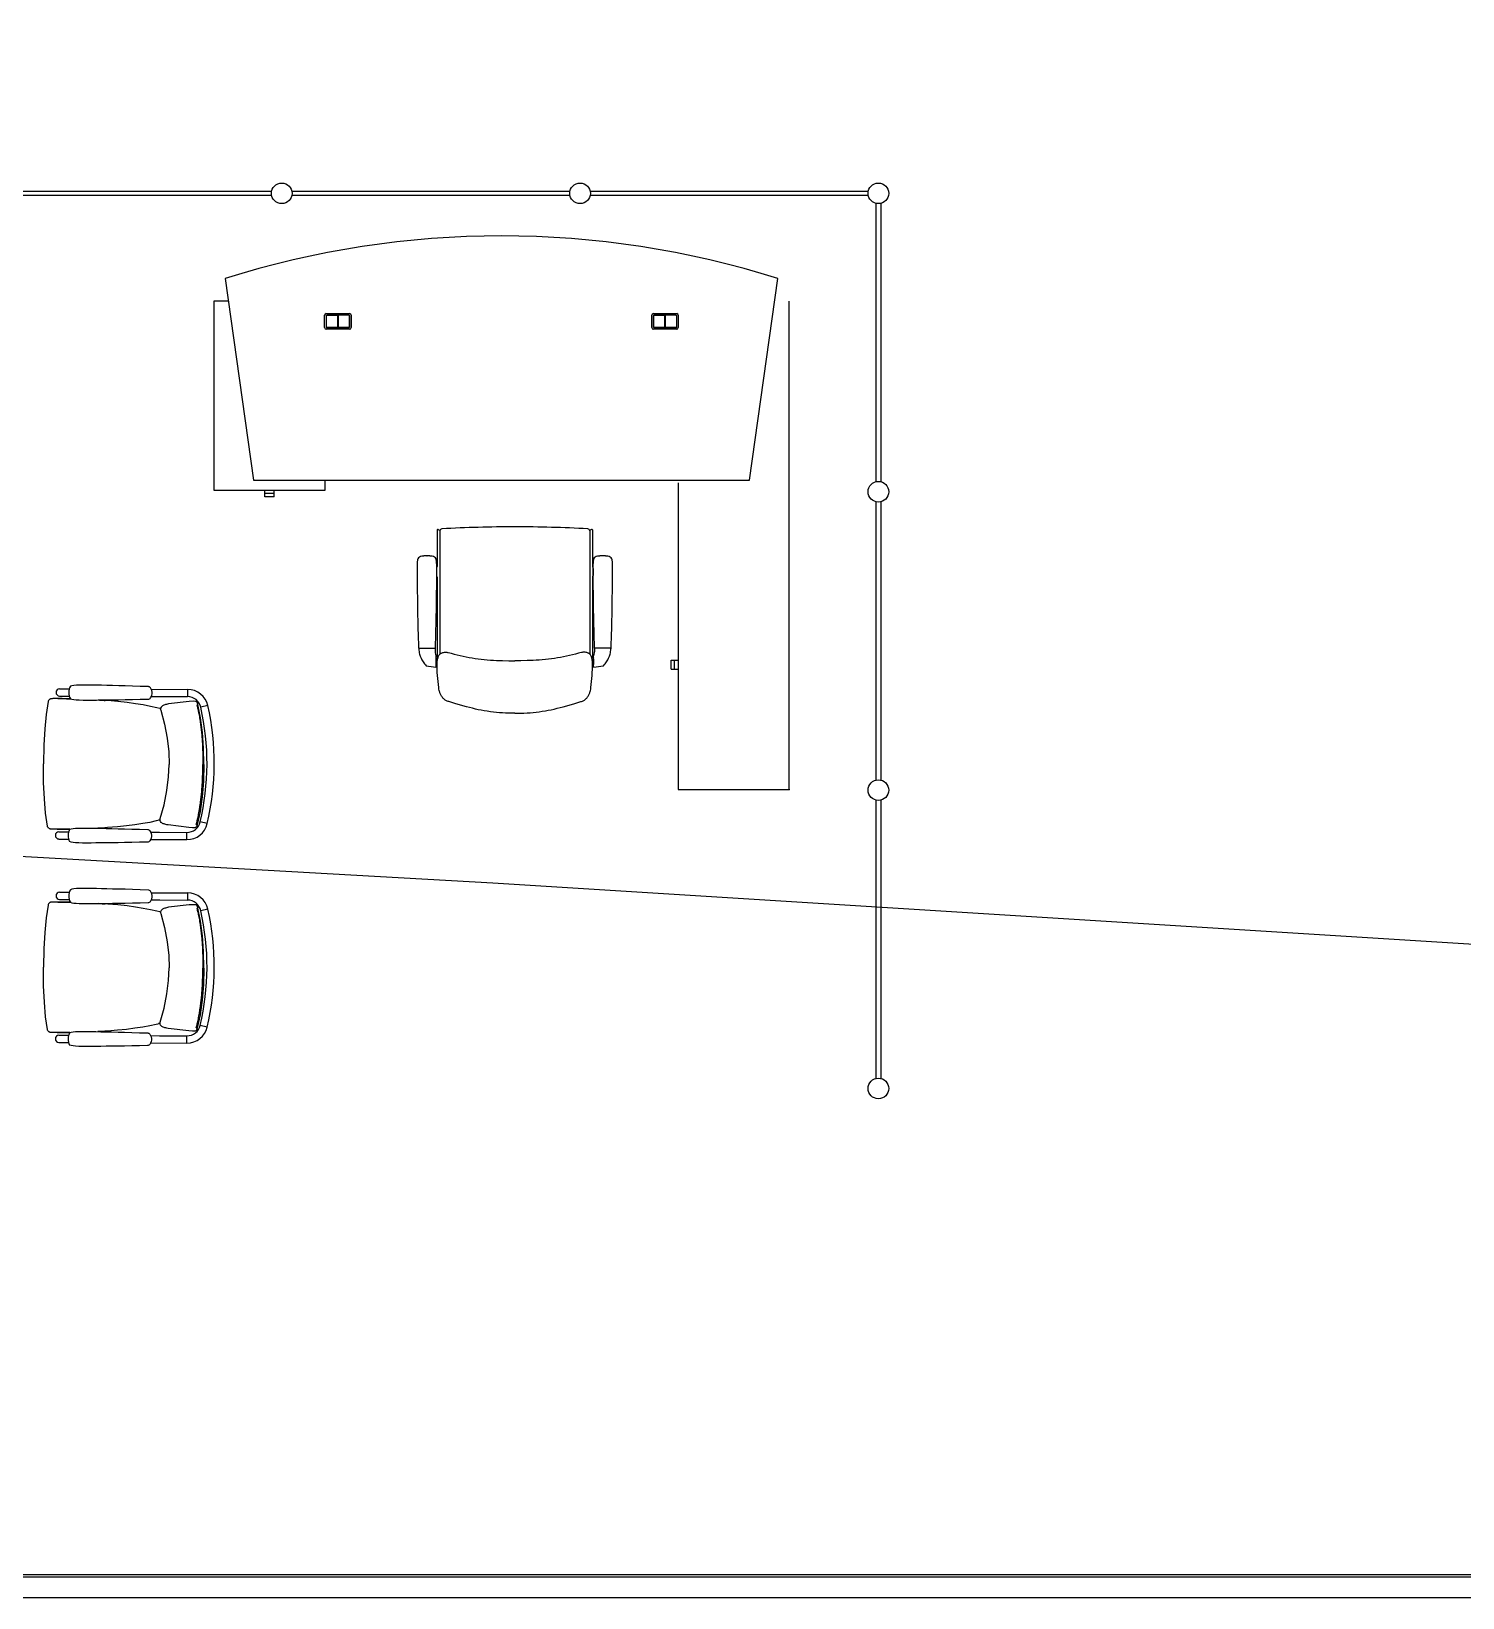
# Model space of a CAD drawing. Header units: millimetres. Extents: x 391350 to 515311, y -283575 to -199845.
# Drawn here: x 484789 to 490067, y -233395 to -227621 of the extents above; entities that cross this region are included whole.
import ezdxf

# ---------------------------------------------------------------- set-up
doc = ezdxf.new("R2010")
doc.units = ezdxf.units.MM
doc.layers.add('Evac_Occupant', color=183, linetype='Continuous')

msp = doc.modelspace()

# ---------------------------------------------------------------- linework, layer by layer
at = {"color": 0}
for p, q in [((484650, -228209.7), (485675, -228209.7)), ((485675, -228226.7), (484650, -228226.7)), ((485750, -228209.7), (486775, -228209.7)), ((486775, -228226.7), (485750, -228226.7)), ((486850, -228209.7), (487875, -228209.7)), ((487875, -228226.7), (486850, -228226.7)), ((487904, -229280.7), (487904, -228255.7)), ((487921, -228255.7), (487921, -229280.7)), ((485503.3, -228532.3), (485607.7, -229275.4)), ((487437.7, -229275.4), (487542.1, -228532.3)), ((485461.7, -228615.4), (485461.7, -229312.4)), ((485514.9, -228615.4), (485461.7, -228615.4)), ((485876.7, -228661.4), (485962.7, -228661.4)), ((487082.7, -228661.4), (487168.7, -228661.4)), ((487583.7, -230415.4), (487583.7, -228615.4)), ((485870.7, -228713.4), (485870.7, -228667.4)), ((485876.7, -228669.4), (485876.7, -228711.4)), ((485962.7, -228719.4), (485876.7, -228719.4)), ((485877.2, -228711.4), (485877.2, -228669.4)), ((485960.7, -228667.4), (485878.7, -228667.4)), ((485878.7, -228667.9), (485919.5, -228667.9)), ((485919.5, -228712.9), (485878.7, -228712.9)), ((485878.7, -228713.4), (485960.7, -228713.4)), ((485917.5, -228667.9), (485917.5, -228712.9)), ((485919.5, -228667.9), (485919.5, -228712.9)), ((485920, -228712.9), (485920, -228667.9)), ((485960.7, -228667.9), (485920, -228667.9)), ((485960.7, -228712.9), (485920, -228712.9)), ((485922, -228712.9), (485922, -228667.9)), ((485962.2, -228669.4), (485962.2, -228711.4)), ((485962.7, -228711.4), (485962.7, -228669.4)), ((485968.7, -228667.4), (485968.7, -228713.4)), ((487076.7, -228713.4), (487076.7, -228667.4)), ((487082.7, -228669.4), (487082.7, -228711.4)), ((487168.7, -228719.4), (487082.7, -228719.4)), ((487083.2, -228711.4), (487083.2, -228669.4)), ((487166.7, -228667.4), (487084.7, -228667.4)), ((487084.7, -228667.9), (487125.5, -228667.9)), ((487125.5, -228712.9), (487084.7, -228712.9)), ((487084.7, -228713.4), (487166.7, -228713.4)), ((487123.5, -228667.9), (487123.5, -228712.9)), ((487125.5, -228667.9), (487125.5, -228712.9)), ((487126, -228712.9), (487126, -228667.9)), ((487166.7, -228667.9), (487126, -228667.9)), ((487166.7, -228712.9), (487126, -228712.9)), ((487128, -228712.9), (487128, -228667.9)), ((487168.2, -228669.4), (487168.2, -228711.4)), ((487168.7, -228711.4), (487168.7, -228669.4)), ((487174.7, -228667.4), (487174.7, -228713.4)), ((485607.7, -229275.4), (487437.7, -229275.4)), ((485872.7, -229312.4), (485872.7, -229275.4)), ((487173.7, -229285.7), (487173.7, -230415.4)), ((485461.7, -229312.4), (485872.7, -229312.4)), ((485650.2, -229324.9), (485650.2, -229312.4)), ((485684.2, -229324.9), (485650.2, -229324.9)), ((485650.3, -229336.9), (485650.3, -229324.9)), ((485684.1, -229336.9), (485650.3, -229336.9)), ((485684.1, -229336.9), (485684.1, -229324.9)), ((485684.2, -229324.9), (485684.2, -229312.4)), ((487904, -230380.7), (487904, -229355.7)), ((487921, -229355.7), (487921, -230380.7)), ((486285.9, -229459), (486285.9, -229593.6)), ((486288.8, -229457.2), (486296, -229460.7)), ((486295.9, -229461.9), (486295.9, -229916.5)), ((486855, -229457.2), (486847.8, -229460.7)), ((486847.9, -229461.9), (486847.9, -229916.5)), ((486857.9, -229459), (486857.9, -229593.6)), ((486247.9, -229554.8, -0.1), (486246.9, -229554.8, -0.1)), ((486247.9, -229554.8, -0.1), (486248.9, -229554.8, -0.1)), ((486895.9, -229554.8, -0.1), (486894.9, -229554.8, -0.1)), ((486895.9, -229554.8, -0.1), (486896.9, -229554.8, -0.1)), ((486282.9, -229600.7), (486282.9, -229626.6)), ((486284.4, -229597.1), (486284.4, -229597.2)), ((486284.4, -229630.2), (486284.4, -229630.1)), ((486285.9, -229633.7), (486285.9, -229924)), ((486857.9, -229633.7), (486857.9, -229924)), ((486859.4, -229597.1), (486859.4, -229597.2)), ((486859.4, -229630.2), (486859.4, -229630.1)), ((486860.9, -229600.7), (486860.9, -229626.6)), ((486217.7, -229894.6, -0.1), (486278.1, -229894.6, -0.1)), ((486217.9, -229894.6, -0.1), (486217.9, -229897.5, -0.1)), ((486277.9, -229894.6, -0.1), (486277.9, -229908.4, -0.1)), ((486281.9, -229963, -0.1), (486281.9, -229924.6, -0.1)), ((486281.9, -229929.6, -0.1), (486284.9, -229934.6, -0.1)), ((486281.9, -229934.6, -0.1), (486281.9, -229954.6, -0.1)), ((486284.9, -229934.6, -0.1), (486284.9, -229937.6, -0.1)), ((486861.9, -229929.6, -0.1), (486858.9, -229934.6, -0.1)), ((486858.9, -229934.6, -0.1), (486858.9, -229937.6, -0.1)), ((486861.9, -229963, -0.1), (486861.9, -229924.6, -0.1)), ((486861.9, -229934.6, -0.1), (486861.9, -229954.6, -0.1)), ((486926.1, -229894.6, -0.1), (486865.7, -229894.6, -0.1)), ((486865.9, -229894.6, -0.1), (486865.9, -229908.4, -0.1)), ((486925.9, -229894.6, -0.1), (486925.9, -229897.5, -0.1)), ((486281.9, -229938.6, -0.1), (486281.9, -229936.9, -0.1)), ((486281.9, -229950.8, -0.1), (486281.9, -229938.6, -0.1)), ((486281.9, -229950.6, -0.1), (486281.9, -229952.4, -0.1)), ((486281.9, -229959.6, -0.1), (486284.9, -229954.6, -0.1)), ((486284.9, -229937.6, -0.1), (486284.9, -229951.6, -0.1)), ((486284.9, -229951.6, -0.1), (486284.9, -229954.6, -0.1)), ((486858.9, -229937.6, -0.1), (486858.9, -229951.6, -0.1)), ((486858.9, -229951.6, -0.1), (486858.9, -229954.6, -0.1)), ((486861.9, -229959.6, -0.1), (486858.9, -229954.6, -0.1)), ((486861.9, -229938.6, -0.1), (486861.9, -229936.9, -0.1)), ((486861.9, -229950.8, -0.1), (486861.9, -229938.6, -0.1)), ((486861.9, -229950.6, -0.1), (486861.9, -229952.4, -0.1)), ((487148.7, -229972.8), (487148.7, -229939)), ((487148.7, -229939), (487160.7, -229939)), ((487148.7, -229972.8), (487160.7, -229972.8)), ((487160.7, -229972.9), (487160.7, -229938.9)), ((487160.7, -229938.9), (487173.7, -229938.9)), ((487160.7, -229972.9), (487173.7, -229972.9)), ((484893.5, -230044.8, 0.3), (484928.9, -230045, 0.3)), ((485228.8, -230041, 0.3), (485228.8, -230041, 0.3)), ((485231.8, -230046.4, 0.3), (485365.4, -230047, 0.3)), ((485365.4, -230047, 0.3), (485365.3, -230073.7, 0.3)), ((484850.6, -230092.1, 0.3), (484850.6, -230092.1, 0.3)), ((484878.8, -230081, 0.3), (484874.4, -230081, 0.3)), ((484885.1, -230081, 0.3), (484878.8, -230081, 0.3)), ((484886.6, -230081, 0.3), (484879.3, -230081, 0.3)), ((484886.5, -230081, 0.3), (484885.1, -230081, 0.3)), ((484902.5, -230081, 0.3), (484886.5, -230081, 0.3)), ((484893.4, -230071.5, 0.3), (484928.8, -230071.7, 0.3)), ((485061.9, -230087.7, 0.3), (485037, -230086, 0.3)), ((485228.6, -230078.5, 0.3), (485228.6, -230078.5, 0.3)), ((485231.6, -230073.1, 0.3), (485263.5, -230073.3, 0.3)), ((485263.5, -230073.3, 0.3), (485365.3, -230073.7, 0.3)), ((485394.8, -230091.1, 0.3), (485385.8, -230090.7, 0.3)), ((485395.2, -230091.1, 0.3), (485394.8, -230091.1, 0.3)), ((485397, -230091.7, 0.3), (485395.2, -230091.1, 0.3)), ((485398.5, -230092.7, 0.3), (485397, -230091.7, 0.3)), ((485399.7, -230094.1, 0.3), (485398.5, -230092.7, 0.3)), ((485403.3, -230103.1, 0.3), (485403.3, -230103.1, 0.3)), ((485439.8, -230106.8, 0.3), (485413.8, -230112.7, 0.3)), ((485263, -230117.4, 0.3), (485263.7, -230117.5, 0.3)), ((485265.8, -230118.1, 0.3), (485263.7, -230117.5, 0.3)), ((485266.1, -230123.7, 0.3), (485266.1, -230123.7, 0.3)), ((486572, -230134.8), (486571.8, -230134.8)), ((486571.8, -230134.8), (486572, -230134.8)), ((487173.7, -230415.4), (487583.7, -230415.4)), ((487904, -231480.7), (487904, -230455.7)), ((487921, -230455.7), (487921, -231480.7)), ((484848.4, -230550.8, 0.3), (484848.4, -230550.8, 0.3)), ((484876.5, -230562.1, 0.3), (484872.1, -230562.1, 0.3)), ((484882.8, -230562.2, 0.3), (484876.5, -230562.1, 0.3)), ((484884.3, -230562.2, 0.3), (484877, -230562.1, 0.3)), ((484884.2, -230562.2, 0.3), (484882.8, -230562.2, 0.3)), ((484900.2, -230562.3, 0.3), (484884.2, -230562.2, 0.3)), ((485059.7, -230557.2, 0.3), (485034.7, -230558.6, 0.3)), ((485226.3, -230568, 0.3), (485226.3, -230568, 0.3)), ((485261.1, -230529.4, 0.3), (485261.8, -230529.3, 0.3)), ((485263.9, -230528.8, 0.3), (485261.8, -230529.3, 0.3)), ((485264.2, -230523.1, 0.3), (485264.2, -230523.1, 0.3)), ((485392.6, -230557, 0.3), (485383.6, -230557.2, 0.3)), ((485393, -230556.9, 0.3), (485392.6, -230557, 0.3)), ((485394.8, -230556.4, 0.3), (485393, -230556.9, 0.3)), ((485396.3, -230555.4, 0.3), (485394.8, -230556.4, 0.3)), ((485397.5, -230554, 0.3), (485396.3, -230555.4, 0.3)), ((485401.2, -230545.1, 0.3), (485401.2, -230545.1, 0.3)), ((485437.8, -230541.6, 0.3), (485411.8, -230535.5, 0.3)), ((484890.9, -230598.5, 0.3), (484926.3, -230598.7, 0.3)), ((484891, -230571.8, 0.3), (484926.4, -230572, 0.3)), ((485226.1, -230605.5, 0.3), (485226.1, -230605.5, 0.3)), ((485229.1, -230600.1, 0.3), (485362.8, -230600.7, 0.3)), ((485229.3, -230573.4, 0.3), (485261.1, -230573.6, 0.3)), ((485261.1, -230573.6, 0.3), (485362.9, -230574, 0.3)), ((485362.8, -230600.7, 0.3), (485362.9, -230574, 0.3)), ((484893.5, -230794.8, 0.3), (484928.9, -230795, 0.3)), ((485228.8, -230791, 0.3), (485228.8, -230791, 0.3)), ((485231.8, -230796.4, 0.3), (485365.4, -230797, 0.3)), ((485365.4, -230797, 0.3), (485365.3, -230823.7, 0.3)), ((484850.6, -230842.1, 0.3), (484850.6, -230842.1, 0.3)), ((484878.8, -230831, 0.3), (484874.4, -230831, 0.3)), ((484885.1, -230831, 0.3), (484878.8, -230831, 0.3)), ((484886.6, -230831, 0.3), (484879.3, -230831, 0.3)), ((484886.5, -230831, 0.3), (484885.1, -230831, 0.3)), ((484902.5, -230831, 0.3), (484886.5, -230831, 0.3)), ((484893.4, -230821.5, 0.3), (484928.8, -230821.7, 0.3)), ((485061.9, -230837.7, 0.3), (485037, -230836, 0.3)), ((485228.6, -230828.5, 0.3), (485228.6, -230828.5, 0.3)), ((485231.6, -230823.1, 0.3), (485263.5, -230823.3, 0.3)), ((485263.5, -230823.3, 0.3), (485365.3, -230823.7, 0.3)), ((485394.8, -230841.1, 0.3), (485385.8, -230840.7, 0.3)), ((485395.2, -230841.1, 0.3), (485394.8, -230841.1, 0.3)), ((485397, -230841.7, 0.3), (485395.2, -230841.1, 0.3)), ((485398.5, -230842.7, 0.3), (485397, -230841.7, 0.3)), ((485399.7, -230844.1, 0.3), (485398.5, -230842.7, 0.3)), ((485403.3, -230853.1, 0.3), (485403.3, -230853.1, 0.3)), ((485439.8, -230856.8, 0.3), (485413.8, -230862.7, 0.3)), ((485263, -230867.4, 0.3), (485263.7, -230867.5, 0.3)), ((485265.8, -230868.1, 0.3), (485263.7, -230867.5, 0.3)), ((485266.1, -230873.7, 0.3), (485266.1, -230873.7, 0.3)), ((484848.4, -231300.8, 0.3), (484848.4, -231300.8, 0.3)), ((484876.5, -231312.1, 0.3), (484872.1, -231312.1, 0.3)), ((484882.8, -231312.2, 0.3), (484876.5, -231312.1, 0.3)), ((484884.3, -231312.2, 0.3), (484877, -231312.1, 0.3)), ((484884.2, -231312.2, 0.3), (484882.8, -231312.2, 0.3)), ((484900.2, -231312.3, 0.3), (484884.2, -231312.2, 0.3)), ((485059.7, -231307.2, 0.3), (485034.7, -231308.6, 0.3)), ((485226.3, -231318, 0.3), (485226.3, -231318, 0.3)), ((485261.1, -231279.4, 0.3), (485261.8, -231279.3, 0.3)), ((485263.9, -231278.8, 0.3), (485261.8, -231279.3, 0.3)), ((485264.2, -231273.1, 0.3), (485264.2, -231273.1, 0.3)), ((485392.6, -231307, 0.3), (485383.6, -231307.2, 0.3)), ((485393, -231306.9, 0.3), (485392.6, -231307, 0.3)), ((485394.8, -231306.4, 0.3), (485393, -231306.9, 0.3)), ((485396.3, -231305.4, 0.3), (485394.8, -231306.4, 0.3)), ((485397.5, -231304, 0.3), (485396.3, -231305.4, 0.3)), ((485401.2, -231295.1, 0.3), (485401.2, -231295.1, 0.3)), ((485437.8, -231291.6, 0.3), (485411.8, -231285.5, 0.3)), ((484890.9, -231348.5, 0.3), (484926.3, -231348.7, 0.3)), ((484891, -231321.8, 0.3), (484926.4, -231322, 0.3)), ((485226.1, -231355.5, 0.3), (485226.1, -231355.5, 0.3)), ((485229.1, -231350.1, 0.3), (485362.8, -231350.7, 0.3)), ((485229.3, -231323.4, 0.3), (485261.1, -231323.6, 0.3)), ((485261.1, -231323.6, 0.3), (485362.9, -231324, 0.3)), ((485362.8, -231350.7, 0.3), (485362.9, -231324, 0.3)), ((496183.6, -233310.8), (478487.4, -233310.8)), ((496233.6, -233320.3), (478487.9, -233320.3)), ((496233.6, -233395.3), (478480.5, -233395.3))]:
    msp.add_line(p, q, dxfattribs=at)
at = {"color": 0, "flags": 128}
msp.add_lwpolyline([(486571.9, -230134.7), (486560.6, -230134.7), (486549.3, -230134.5), (486538, -230134.2), (486526.8, -230133.6), (486515.5, -230132.9), (486504.2, -230131.9), (486492.9, -230130.8), (486481.7, -230129.4), (486470.5, -230127.8), (486459.4, -230126), (486448.3, -230124), (486437.3, -230121.8), (486426.4, -230119.3), (486415.5, -230116.7), (486404.6, -230113.9), (486393.8, -230110.9), (486372.1, -230104.8), (486350.3, -230098.5), (486328.4, -230092.1), (486325.7, -230091.2), (486323, -230090.2), (486320.5, -230089.1), (486318, -230087.8), (486315.5, -230086.4), (486313.2, -230084.8), (486311, -230083), (486309, -230081.1), (486307, -230079), (486305.2, -230076.9), (486303.4, -230074.6), (486301.8, -230072.3), (486300.4, -230069.8), (486299, -230067.3), (486297.8, -230064.8), (486296.7, -230062.2), (486295.7, -230059.6), (486294.8, -230056.9), (486294, -230054.2), (486293.3, -230051.4), (486292.2, -230045.9), (486291.3, -230040.3), (486289.9, -230029.1), (486288.7, -230017.8), (486287.6, -230006.6), (486286.8, -229995.5), (486286.1, -229984.4), (486285.7, -229973.2), (486285.6, -229961.8), (486285.6, -229956.1), (486285.8, -229950.3), (486286, -229944.5), (486286.5, -229938.6), (486286.9, -229935.8), (486287.4, -229933), (486288.1, -229930.2), (486288.9, -229927.5), (486290, -229925), (486291.3, -229922.5), (486292.8, -229920.1), (486294.5, -229917.9), (486296.5, -229915.9), (486297.6, -229915), (486298.8, -229914.2), (486300, -229913.4), (486301.2, -229912.8), (486303.8, -229911.7), (486306.6, -229910.9), (486309.4, -229910.3), (486312.3, -229910), (486315.2, -229909.8), (486318.1, -229909.9), (486320.9, -229910.1), (486323.7, -229910.4), (486326.5, -229910.8), (486332, -229912), (486337.5, -229913.5), (486348.3, -229916.7), (486359.2, -229919.7), (486370.1, -229922.4), (486381.2, -229924.9), (486392.2, -229927.1), (486403.3, -229929.1), (486414.5, -229930.9), (486425.6, -229932.6), (486436.8, -229934.1), (486448, -229935.5), (486459.2, -229936.7), (486470.5, -229937.8), (486481.7, -229938.7), (486493, -229939.4), (486504.2, -229940.1), (486515.5, -229940.6), (486526.8, -229940.9), (486549.3, -229941.4), (486571.9, -229941.8)], dxfattribs=at)
at = {"color": 0, "extrusion": (0, 0, -1), "flags": 128}
msp.add_lwpolyline([(-486571.9, -230134.7), (-486583.2, -230134.7), (-486594.5, -230134.5), (-486605.7, -230134.2), (-486617, -230133.6), (-486628.3, -230132.9), (-486639.6, -230131.9), (-486650.9, -230130.8), (-486662.1, -230129.4), (-486673.3, -230127.8), (-486684.4, -230126), (-486695.4, -230124), (-486706.4, -230121.8), (-486717.4, -230119.3), (-486728.3, -230116.7), (-486739.2, -230113.9), (-486750, -230110.9), (-486771.7, -230104.8), (-486793.5, -230098.5), (-486815.4, -230092.1), (-486818.1, -230091.2), (-486820.8, -230090.2), (-486823.3, -230089.1), (-486825.8, -230087.8), (-486828.3, -230086.4), (-486830.6, -230084.8), (-486832.7, -230083), (-486834.8, -230081.1), (-486836.8, -230079), (-486838.6, -230076.9), (-486840.4, -230074.6), (-486841.9, -230072.3), (-486843.4, -230069.8), (-486844.8, -230067.3), (-486846, -230064.8), (-486847.1, -230062.2), (-486848.1, -230059.6), (-486849, -230056.9), (-486849.8, -230054.2), (-486850.5, -230051.4), (-486851.6, -230045.9), (-486852.5, -230040.3), (-486853.9, -230029.1), (-486855.1, -230017.8), (-486856.2, -230006.6), (-486857, -229995.5), (-486857.6, -229984.4), (-486858.1, -229973.2), (-486858.2, -229961.8), (-486858.2, -229956.1), (-486858, -229950.3), (-486857.8, -229944.5), (-486857.3, -229938.6), (-486856.9, -229935.8), (-486856.4, -229933), (-486855.7, -229930.2), (-486854.9, -229927.5), (-486853.8, -229925), (-486852.5, -229922.5), (-486851, -229920.1), (-486849.3, -229917.9), (-486847.3, -229915.9), (-486846.2, -229915), (-486845, -229914.2), (-486843.8, -229913.4), (-486842.6, -229912.8), (-486840, -229911.7), (-486837.2, -229910.9), (-486834.4, -229910.3), (-486831.5, -229910), (-486828.6, -229909.8), (-486825.7, -229909.9), (-486822.9, -229910.1), (-486820.1, -229910.4), (-486817.3, -229910.8), (-486811.7, -229912), (-486806.3, -229913.5), (-486795.5, -229916.7), (-486784.6, -229919.7), (-486773.7, -229922.4), (-486762.6, -229924.9), (-486751.6, -229927.1), (-486740.5, -229929.1), (-486729.3, -229930.9), (-486718.2, -229932.6), (-486707, -229934.1), (-486695.8, -229935.5), (-486684.6, -229936.7), (-486673.3, -229937.8), (-486662.1, -229938.7), (-486650.8, -229939.4), (-486639.5, -229940.1), (-486628.3, -229940.6), (-486617, -229940.9), (-486594.5, -229941.4), (-486571.9, -229941.8)], dxfattribs=at)
at = {"color": 0, "elevation": 0.3}
for points in [[(485220.7, -230036.6), (485190.3, -230035.7), (485161.9, -230034.8), (485135.7, -230034), (485111.5, -230033.4), (485089, -230032.8), (485068, -230032.3), (485048.2, -230031.8), (485029.6, -230031.5), (485012.1, -230031.2), (484995.5, -230030.9), (484980.1, -230030.9), (484966.5, -230031), (484955.1, -230031.5), (484946, -230032.3), (484938.8, -230033.5), (484933.2, -230035.4)], [(485228.8, -230041), (485227.6, -230039.5), (485225.3, -230037.9), (485222.7, -230036.9), (485220.7, -230036.6)], [(485228.6, -230078.5), (485231.3, -230074), (485233.4, -230068.5), (485234.5, -230062.7), (485234.5, -230056.9), (485233.5, -230051.1), (485231.4, -230045.5), (485228.8, -230041)], [(484850.6, -230092.1), (484843.6, -230139.3), (484838.6, -230192.9), (484835.1, -230253.1), (484833.6, -230321.4)], [(484874.4, -230081), (484872.6, -230081.1), (484870.9, -230081.1), (484869.3, -230081.1), (484867.8, -230081.1), (484866.4, -230081.2), (484865.1, -230081.2), (484863.8, -230081.3), (484862.7, -230081.4), (484861.4, -230081.6), (484860.1, -230081.9), (484858.6, -230082.4), (484857.2, -230083), (484855.8, -230083.9), (484854.5, -230085), (484853.2, -230086.4), (484852.1, -230088), (484851.3, -230089.8), (484850.7, -230091.7), (484850.6, -230092.1)], [(484933.7, -230081.5), (484925, -230081.3), (484902.5, -230081)], [(484932.9, -230081.2), (484938.5, -230083.2), (484945.7, -230084.5), (484954.8, -230085.4), (484966.1, -230085.9), (484979.8, -230086.3), (484995.2, -230086.3), (485011.7, -230086.3), (485029.3, -230086.1), (485047.9, -230085.9), (485067.6, -230085.7), (485088.7, -230085.4), (485111.2, -230085), (485135.4, -230084.6), (485161.6, -230084), (485190, -230083.4), (485220.5, -230082.8)], [(485263, -230117.4), (485252, -230114.7), (485228.1, -230109.4), (485201.8, -230104.4), (485173.2, -230099.7), (485142.2, -230095.4), (485108.6, -230091.6), (485071.8, -230088.4), (485061.9, -230087.7)], [(485220.5, -230082.8), (485222.4, -230082.6), (485225, -230081.6), (485227.3, -230080), (485228.6, -230078.5)], [(485295.3, -230100.3), (485291.2, -230101.1), (485287.4, -230102), (485283.9, -230102.9), (485280.8, -230103.9), (485277.9, -230105), (485275.2, -230106.2), (485272.6, -230107.6), (485270.1, -230109.6), (485267.7, -230112.5), (485265.9, -230116.5), (485265.6, -230121.1), (485266.1, -230123.7)], [(485385.6, -230090.7), (485371.7, -230091.7), (485295.3, -230100.3)], [(485403.3, -230103.1), (485402.6, -230100.8), (485401.7, -230098.1), (485400.7, -230095.9), (485399.7, -230094.1)], [(485425.4, -230324.2), (485424.5, -230263.7), (485420.5, -230205.7), (485413.3, -230151.7), (485403.3, -230103.1)], [(485266.1, -230123.7), (485279.7, -230174.8), (485289.9, -230227.3), (485295.6, -230277.5), (485297.2, -230323.6)], [(484848.4, -230550.8), (484841.9, -230503.5), (484837.3, -230449.9), (484834.5, -230389.6), (484833.6, -230321.4)], [(485264.2, -230523.1), (485278.3, -230472.2), (485289, -230419.7), (485295.2, -230369.6), (485297.2, -230323.6)], [(485425.4, -230324.2), (485423.9, -230384.7), (485419.4, -230442.6), (485411.7, -230496.6), (485401.2, -230545.1)], [(484872.1, -230562.1), (484870.3, -230562), (484868.6, -230562), (484867, -230562), (484865.5, -230561.9), (484864.1, -230561.8), (484862.8, -230561.8), (484861.6, -230561.7), (484860.4, -230561.6), (484859.1, -230561.4), (484857.8, -230561.1), (484856.3, -230560.6), (484854.9, -230559.9), (484853.5, -230559), (484852.2, -230557.9), (484851, -230556.5), (484849.9, -230554.9), (484849.1, -230553.1), (484848.5, -230551.2), (484848.4, -230550.8)], [(484931.4, -230562.2), (484922.7, -230562.3), (484900.2, -230562.3)], [(484930.7, -230562.4), (484936.2, -230560.5), (484943.5, -230559.3), (484952.5, -230558.5), (484963.9, -230558), (484977.6, -230557.9), (484992.9, -230557.9), (485009.5, -230558.2), (485027, -230558.5), (485045.6, -230558.8), (485065.4, -230559.3), (485086.4, -230559.8), (485109, -230560.4), (485133.1, -230561), (485159.3, -230561.8), (485187.8, -230562.7), (485218.2, -230563.6)], [(485261.1, -230529.4), (485250, -230532), (485226, -230537.1), (485199.7, -230541.8), (485171.1, -230546.3), (485140, -230550.3), (485106.4, -230553.7), (485069.6, -230556.6), (485059.7, -230557.2)], [(485218.2, -230563.6), (485220.1, -230563.8), (485222.7, -230564.8), (485225, -230566.5), (485226.3, -230568)], [(485226.3, -230568), (485228.9, -230572.5), (485231, -230578), (485232, -230583.8), (485232, -230589.7), (485230.9, -230595.4), (485228.8, -230601), (485226.1, -230605.5)], [(485293.2, -230546.8), (485289.1, -230546), (485285.3, -230545), (485281.8, -230544.1), (485278.7, -230543.1), (485275.8, -230542), (485273.1, -230540.7), (485270.6, -230539.2), (485268.1, -230537.2), (485265.7, -230534.3), (485264, -230530.3), (485263.6, -230525.8), (485264.2, -230523.1)], [(485383.4, -230557.2), (485369.5, -230556.1), (485293.2, -230546.8)], [(485401.2, -230545.1), (485400.5, -230547.3), (485399.6, -230550), (485398.6, -230552.2), (485397.5, -230554)], [(485218, -230609.8), (485187.6, -230610.4), (485159.1, -230611), (485133, -230611.6), (485108.8, -230612), (485086.3, -230612.4), (485065.2, -230612.7), (485045.4, -230612.9), (485026.8, -230613.1), (485009.3, -230613.3), (484992.7, -230613.3), (484977.3, -230613.2), (484963.7, -230612.9), (484952.3, -230612.4), (484943.2, -230611.5), (484936, -230610.2), (484930.4, -230608.2)], [(485226.1, -230605.5), (485224.9, -230606.9), (485222.6, -230608.6), (485219.9, -230609.6), (485218, -230609.8)], [(485220.7, -230786.6), (485190.3, -230785.7), (485161.9, -230784.8), (485135.7, -230784), (485111.5, -230783.4), (485089, -230782.8), (485068, -230782.3), (485048.2, -230781.8), (485029.6, -230781.5), (485012.1, -230781.2), (484995.5, -230780.9), (484980.1, -230780.9), (484966.5, -230781), (484955.1, -230781.5), (484946, -230782.3), (484938.8, -230783.5), (484933.2, -230785.4)], [(485228.8, -230791), (485227.6, -230789.5), (485225.3, -230787.9), (485222.7, -230786.9), (485220.7, -230786.6)], [(485228.6, -230828.5), (485231.3, -230824), (485233.4, -230818.5), (485234.5, -230812.7), (485234.5, -230806.9), (485233.5, -230801.1), (485231.4, -230795.5), (485228.8, -230791)], [(484850.6, -230842.1), (484843.6, -230889.3), (484838.6, -230942.9), (484835.1, -231003.1), (484833.6, -231071.4)], [(484874.4, -230831), (484872.6, -230831.1), (484870.9, -230831.1), (484869.3, -230831.1), (484867.8, -230831.1), (484866.4, -230831.2), (484865.1, -230831.2), (484863.8, -230831.3), (484862.7, -230831.4), (484861.4, -230831.6), (484860.1, -230831.9), (484858.6, -230832.4), (484857.2, -230833), (484855.8, -230833.9), (484854.5, -230835), (484853.2, -230836.4), (484852.1, -230838), (484851.3, -230839.8), (484850.7, -230841.7), (484850.6, -230842.1)], [(484933.7, -230831.5), (484925, -230831.3), (484902.5, -230831)], [(484932.9, -230831.2), (484938.5, -230833.2), (484945.7, -230834.5), (484954.8, -230835.4), (484966.1, -230835.9), (484979.8, -230836.3), (484995.2, -230836.3), (485011.7, -230836.3), (485029.3, -230836.1), (485047.9, -230835.9), (485067.6, -230835.7), (485088.7, -230835.4), (485111.2, -230835), (485135.4, -230834.6), (485161.6, -230834), (485190, -230833.4), (485220.5, -230832.8)], [(485263, -230867.4), (485252, -230864.7), (485228.1, -230859.4), (485201.8, -230854.4), (485173.2, -230849.7), (485142.2, -230845.4), (485108.6, -230841.6), (485071.8, -230838.4), (485061.9, -230837.7)], [(485220.5, -230832.8), (485222.4, -230832.6), (485225, -230831.6), (485227.3, -230830), (485228.6, -230828.5)], [(485295.3, -230850.3), (485291.2, -230851.1), (485287.4, -230852), (485283.9, -230852.9), (485280.8, -230853.9), (485277.9, -230855), (485275.2, -230856.2), (485272.6, -230857.6), (485270.1, -230859.6), (485267.7, -230862.5), (485265.9, -230866.5), (485265.6, -230871.1), (485266.1, -230873.7)], [(485385.6, -230840.7), (485371.7, -230841.7), (485295.3, -230850.3)], [(485403.3, -230853.1), (485402.6, -230850.8), (485401.7, -230848.1), (485400.7, -230845.9), (485399.7, -230844.1)], [(485425.4, -231074.2), (485424.5, -231013.7), (485420.5, -230955.7), (485413.3, -230901.7), (485403.3, -230853.1)], [(485266.1, -230873.7), (485279.7, -230924.8), (485289.9, -230977.3), (485295.6, -231027.5), (485297.2, -231073.6)], [(484848.4, -231300.8), (484841.9, -231253.5), (484837.3, -231199.9), (484834.5, -231139.6), (484833.6, -231071.4)], [(485264.2, -231273.1), (485278.3, -231222.2), (485289, -231169.7), (485295.2, -231119.6), (485297.2, -231073.6)], [(485425.4, -231074.2), (485423.9, -231134.7), (485419.4, -231192.6), (485411.7, -231246.6), (485401.2, -231295.1)], [(484872.1, -231312.1), (484870.3, -231312), (484868.6, -231312), (484867, -231312), (484865.5, -231311.9), (484864.1, -231311.8), (484862.8, -231311.8), (484861.6, -231311.7), (484860.4, -231311.6), (484859.1, -231311.4), (484857.8, -231311.1), (484856.3, -231310.6), (484854.9, -231309.9), (484853.5, -231309), (484852.2, -231307.9), (484851, -231306.5), (484849.9, -231304.9), (484849.1, -231303.1), (484848.5, -231301.2), (484848.4, -231300.8)], [(484931.4, -231312.2), (484922.7, -231312.3), (484900.2, -231312.3)], [(484930.7, -231312.4), (484936.2, -231310.5), (484943.5, -231309.3), (484952.5, -231308.5), (484963.9, -231308), (484977.6, -231307.9), (484992.9, -231307.9), (485009.5, -231308.2), (485027, -231308.5), (485045.6, -231308.8), (485065.4, -231309.3), (485086.4, -231309.8), (485109, -231310.4), (485133.1, -231311), (485159.3, -231311.8), (485187.8, -231312.7), (485218.2, -231313.6)], [(485261.1, -231279.4), (485250, -231282), (485226, -231287.1), (485199.7, -231291.8), (485171.1, -231296.3), (485140, -231300.3), (485106.4, -231303.7), (485069.6, -231306.6), (485059.7, -231307.2)], [(485218.2, -231313.6), (485220.1, -231313.8), (485222.7, -231314.8), (485225, -231316.5), (485226.3, -231318)], [(485226.3, -231318), (485228.9, -231322.5), (485231, -231328), (485232, -231333.8), (485232, -231339.7), (485230.9, -231345.4), (485228.8, -231351), (485226.1, -231355.5)], [(485293.2, -231296.8), (485289.1, -231296), (485285.3, -231295), (485281.8, -231294.1), (485278.7, -231293.1), (485275.8, -231292), (485273.1, -231290.7), (485270.6, -231289.2), (485268.1, -231287.2), (485265.7, -231284.3), (485264, -231280.3), (485263.6, -231275.8), (485264.2, -231273.1)], [(485383.4, -231307.2), (485369.5, -231306.1), (485293.2, -231296.8)], [(485401.2, -231295.1), (485400.5, -231297.3), (485399.6, -231300), (485398.6, -231302.2), (485397.5, -231304)], [(485218, -231359.8), (485187.6, -231360.4), (485159.1, -231361), (485133, -231361.6), (485108.8, -231362), (485086.3, -231362.4), (485065.2, -231362.7), (485045.4, -231362.9), (485026.8, -231363.1), (485009.3, -231363.3), (484992.7, -231363.3), (484977.3, -231363.2), (484963.7, -231362.9), (484952.3, -231362.4), (484943.2, -231361.5), (484936, -231360.2), (484930.4, -231358.2)], [(485226.1, -231355.5), (485224.9, -231356.9), (485222.6, -231358.6), (485219.9, -231359.6), (485218, -231359.8)]]:
    msp.add_lwpolyline(points, dxfattribs=at)
at = {"color": 0}
for centre in [(485712.5, -228218.2), (486812.5, -228218.2), (487912.5, -228218.2), (487912.5, -229318.2), (487912.5, -230418.2), (487912.5, -231518.2)]:
    msp.add_circle(centre, 38, dxfattribs=at)
for centre, radius, start, end in [((486522.7, -231765.6), 3390.2, 72.50031, 107.49969), ((485876.7, -228667.4), 6, 90, 180), ((485962.7, -228667.4), 6, 0, 90), ((487082.7, -228667.4), 6, 90, 180), ((487168.7, -228667.4), 6, 0, 90), ((485876.7, -228713.4), 6, 180, 270), ((485878.7, -228669.4), 2, 90, 180), ((485878.7, -228711.4), 2, 180, 270), ((485878.7, -228669.4), 1.5, 90, 180), ((485878.7, -228711.4), 1.5, 180, 270), ((485960.7, -228669.4), 2, 0, 90), ((485960.7, -228669.4), 1.5, 0, 90), ((485960.7, -228711.4), 2, 270, 0), ((485960.7, -228711.4), 1.5, 270, 0), ((485962.7, -228713.4), 6, 270, 0), ((487082.7, -228713.4), 6, 180, 270), ((487084.7, -228669.4), 2, 90, 180), ((487084.7, -228711.4), 2, 180, 270), ((487084.7, -228669.4), 1.5, 90, 180), ((487084.7, -228711.4), 1.5, 180, 270), ((487166.7, -228669.4), 2, 0, 90), ((487166.7, -228669.4), 1.5, 0, 90), ((487166.7, -228711.4), 2, 270, 0), ((487166.7, -228711.4), 1.5, 270, 0), ((487168.7, -228713.4), 6, 270, 0), ((486287.9, -229459), 2, 64.14919, 180), ((486302.9, -229461.9), 7, 93.08462, 180), ((486571.9, -234453.7), 5006, 90, 93.08462), ((486571.9, -234453.7), 5006, 86.91538, 90), ((486840.9, -229461.9), 7, 0, 86.91538), ((486855.9, -229459), 2, 0, 115.85081), ((487473.8, -229604.8, -0.1), 1261.9, 178.82851, 180.71641), ((486249.6, -229579.1, -0.1), 37.4, 159.74066, 179.78761), ((486227.4, -229570.7, -0.1), 13.7, 121.52907, 160.57013), ((486231.9, -229578.3, -0.1), 22.5, 97.98693, 121.27177), ((486239.7, -229615, -0.1), 59.9, 92.60696, 100.52956), ((486249.2, -229791.5, -0.1), 236.7, 90.56763, 92.97489), ((486246.6, -229791.5, -0.1), 236.7, 87.02511, 89.43237), ((486256.1, -229615, -0.1), 59.9, 79.47044, 87.39304), ((486263.9, -229578.3, -0.1), 22.5, 58.72823, 82.01307), ((486268.4, -229570.7, -0.1), 13.7, 19.42987, 58.47093), ((486246.2, -229579.1, -0.1), 37.4, 0.21239, 20.25934), ((485022, -229604.8, -0.1), 1261.9, 359.28359, 1.17149), ((488121.8, -229604.8, -0.1), 1261.9, 178.82851, 180.71641), ((486897.6, -229579.1, -0.1), 37.4, 159.74066, 179.78761), ((486875.4, -229570.7, -0.1), 13.7, 121.52907, 160.57013), ((486879.9, -229578.3, -0.1), 22.5, 97.98693, 121.27177), ((486887.7, -229615, -0.1), 59.9, 92.60696, 100.52956), ((486897.2, -229791.5, -0.1), 236.7, 90.56763, 92.97489), ((486894.5, -229791.5, -0.1), 236.7, 87.02511, 89.43237), ((486904.1, -229615, -0.1), 59.9, 79.47044, 87.39304), ((486911.9, -229578.3, -0.1), 22.5, 58.72823, 82.01307), ((486916.4, -229570.7, -0.1), 13.7, 19.42987, 58.47093), ((486894.2, -229579.1, -0.1), 37.4, 0.21239, 20.25934), ((485670, -229604.8, -0.1), 1261.9, 359.28359, 1.17149), ((493112.1, -229633.5, -0.1), 6900, 179.89269, 182.16248), ((479383.8, -229633.5, -0.1), 6900, 357.83752, 0.10731), ((486287.9, -229600.7), 5, 135, 180), ((486287.9, -229626.6), 5, 180, 225), ((486280.9, -229593.6), 5, 315, 0), ((486280.9, -229633.7), 5, 0, 45), ((486862.9, -229593.6), 5, 180, 225), ((486862.9, -229633.7), 5, 135, 180), ((486855.9, -229600.7), 5, 0, 45), ((486855.9, -229626.6), 5, 315, 0), ((493760, -229633.5, -0.1), 6900, 179.89269, 182.16248), ((480031.7, -229633.5, -0.1), 6900, 357.83752, 0.10731), ((486217.7, -229893.8, -0.1), 0.8, 182.16248, 270), ((486287.9, -229897.5, -0.1), 70, 180, 196.12374), ((486316.7, -229889.2, -0.1), 100, 196.12374, 213.80595), ((486312.9, -229908.4, -0.1), 35, 180, 207.66045), ((486278.1, -229893.8, -0.1), 0.8, 270, 357.83752), ((486301.9, -229924), 16, 180, 207.90937), ((486841.9, -229924), 16, 332.09063, 0), ((486830.9, -229908.4, -0.1), 35, 332.33955, 0), ((486865.7, -229893.8, -0.1), 0.8, 182.16248, 270), ((486827.1, -229889.2, -0.1), 100, 326.19405, 343.87626), ((486855.9, -229897.5, -0.1), 70, 343.87626, 0), ((486926.1, -229893.8, -0.1), 0.8, 270, 357.83752), ((486358.3, -229861.4, -0.1), 150, 213.80595, 221.11592), ((486358.3, -229861.4, -0.1), 150, 221.11592, 221.18253), ((486245.6, -229959.7, -0.1), 0.5, 221.11592, 259.56228), ((486299.9, -229665.1, -0.1), 300, 259.529, 259.56228), ((486299.9, -229665.1, -0.1), 300, 259.56228, 266.2553), ((486280.4, -229963, -0.1), 1.5, 266.2553, 0), ((486863.4, -229963, -0.1), 1.5, 180, 273.7447), ((486843.9, -229665.1, -0.1), 300, 273.7447, 280.43772), ((486898.1, -229959.7, -0.1), 0.5, 280.43772, 318.88408), ((486843.9, -229665.1, -0.1), 300, 280.43772, 280.471), ((486785.5, -229861.4, -0.1), 150, 318.81747, 318.88408), ((486785.5, -229861.4, -0.1), 150, 318.88408, 326.19405), ((484893.5, -230058.1, 0.3), 13.3, 89.72745, 269.72745), ((484972.4, -230058.5, 0.3), 45.5, 149.53726, 210.26345), ((485365, -230123.7, 0.3), 76.7, 12.72372, 89.72745), ((485365, -230123.7, 0.3), 50, 12.72372, 89.72745), ((484496.9, -230319.8, 0.3), 966.7, 346.73118, 12.72372), ((484496.9, -230319.8, 0.3), 940, 346.73118, 12.72372), ((484969.9, -230585.5, 0.3), 45.5, 149.19145, 209.91764), ((485363.1, -230524, 0.3), 76.7, 269.72745, 346.73118), ((485363.1, -230524, 0.3), 50, 269.72745, 346.73118), ((484891, -230585.1, 0.3), 13.3, 89.72745, 269.72745), ((484893.5, -230808.1, 0.3), 13.3, 89.72745, 269.72745), ((484972.4, -230808.5, 0.3), 45.5, 149.53726, 210.26345), ((485365, -230873.7, 0.3), 76.7, 12.72372, 89.72745), ((485365, -230873.7, 0.3), 50, 12.72372, 89.72745), ((484496.9, -231069.8, 0.3), 966.7, 346.73118, 12.72372), ((484496.9, -231069.8, 0.3), 940, 346.73118, 12.72372), ((484969.9, -231335.5, 0.3), 45.5, 149.19145, 209.91764), ((485363.1, -231274, 0.3), 76.7, 269.72745, 346.73118), ((485363.1, -231274, 0.3), 50, 269.72745, 346.73118), ((484891, -231335.1, 0.3), 13.3, 89.72745, 269.72745)]:
    msp.add_arc(centre, radius, start, end, dxfattribs=at)
for points, knots in [([(484879.3, -230081, 0.3), (484878.3, -230081, 0.3), (484876.8, -230081, 0.3), (484875.3, -230081, 0.3), (484874.9, -230081, 0.3)], [0, 0, 0, 0, 3.144716, 4.374955, 4.374955, 4.374955, 4.374955]), ([(484886.6, -230081, 0.3), (484887.4, -230081, 0.3), (484891.3, -230081, 0.3), (484898.1, -230081, 0.3), (484906.7, -230081, 0.3), (484914.6, -230081.1, 0.3), (484921.7, -230081.2, 0.3), (484927.7, -230081.3, 0.3), (484931.4, -230081.4, 0.3), (484933, -230081.4, 0.3)], [0, 0, 0, 0, 2.508809, 11.774259, 20.413863, 28.277147, 35.372913, 41.760594, 46.39044, 46.39044, 46.39044, 46.39044]), ([(485037.1, -230086, 0.3), (485039.3, -230086.2, 0.3), (485045.9, -230086.6, 0.3), (485054.2, -230087.1, 0.3), (485060.3, -230087.6, 0.3), (485061.9, -230087.7, 0.3)], [0, 0, 0, 0, 6.602502, 20.084004, 24.910806, 24.910806, 24.910806, 24.910806]), ([(485399.5, -230103.5, 0.3), (485400.1, -230105.8, 0.3), (485401.2, -230110.8, 0.3), (485403, -230118.6, 0.3), (485404.8, -230127.1, 0.3), (485406.7, -230136.6, 0.3), (485408.7, -230147.1, 0.3), (485410.6, -230158.6, 0.3), (485412.6, -230171.2, 0.3), (485414.3, -230184.5, 0.3), (485415.9, -230197.9, 0.3), (485417.2, -230210.8, 0.3), (485418.3, -230222.9, 0.3), (485419.1, -230234.6, 0.3), (485419.9, -230246.7, 0.3), (485420.5, -230260, 0.3), (485421, -230274.9, 0.3), (485421.4, -230291.1, 0.3), (485421.6, -230307.7, 0.3), (485421.6, -230318.8, 0.3), (485421.5, -230324.2, 0.3)], [0, 0, 0, 0, 7.282537, 15.221161, 23.935757, 33.543876, 44.164639, 55.911564, 68.778606, 82.382173, 96.154559, 109.275035, 121.159997, 132.603251, 144.532305, 157.620734, 172.542706, 189.04602, 206.227621, 222.359385, 222.359385, 222.359385, 222.359385]), ([(485400.4, -230103.3, 0.3), (485400.5, -230103.3, 0.3), (485401.1, -230103.2, 0.3), (485401.9, -230103, 0.3), (485402.6, -230103, 0.3), (485403.2, -230102.9, 0.3), (485403.2, -230103.1, 0.3), (485403.2, -230103.1, 0.3)], [0, 0, 0, 0, 0.513298, 1.672591, 2.491069, 2.896647, 2.937366, 2.937366, 2.937366, 2.937366]), ([(485397.4, -230544.6, 0.3), (485398, -230542.3, 0.3), (485399.2, -230537.4, 0.3), (485401.1, -230529.6, 0.3), (485403, -230521, 0.3), (485405, -230511.6, 0.3), (485407, -230501.1, 0.3), (485409.1, -230489.6, 0.3), (485411.1, -230477, 0.3), (485413, -230463.7, 0.3), (485414.7, -230450.3, 0.3), (485416.1, -230437.5, 0.3), (485417.3, -230425.4, 0.3), (485418.3, -230413.7, 0.3), (485419.1, -230401.6, 0.3), (485419.9, -230388.3, 0.3), (485420.6, -230373.4, 0.3), (485421.1, -230357.2, 0.3), (485421.4, -230340.6, 0.3), (485421.5, -230329.5, 0.3), (485421.5, -230324.2, 0.3)], [0, 0, 0, 0, 7.282537, 15.221161, 23.935757, 33.543876, 44.164639, 55.911564, 68.778606, 82.382173, 96.154559, 109.275035, 121.159997, 132.603251, 144.532305, 157.620734, 172.542706, 189.04602, 206.227621, 222.359385, 222.359385, 222.359385, 222.359385]), ([(484877, -230562.1, 0.3), (484876, -230562.1, 0.3), (484874.5, -230562.1, 0.3), (484873.1, -230562.1, 0.3), (484872.6, -230562.1, 0.3)], [0, 0, 0, 0, 3.144716, 4.374955, 4.374955, 4.374955, 4.374955]), ([(484884.3, -230562.2, 0.3), (484885.1, -230562.2, 0.3), (484889, -230562.3, 0.3), (484895.8, -230562.3, 0.3), (484904.4, -230562.4, 0.3), (484912.3, -230562.4, 0.3), (484919.4, -230562.3, 0.3), (484925.5, -230562.3, 0.3), (484929.1, -230562.2, 0.3), (484930.7, -230562.2, 0.3)], [0, 0, 0, 0, 2.508809, 11.774259, 20.413863, 28.277147, 35.372913, 41.760594, 46.39044, 46.39044, 46.39044, 46.39044]), ([(485034.8, -230558.6, 0.3), (485037, -230558.5, 0.3), (485043.7, -230558.2, 0.3), (485052, -230557.7, 0.3), (485058.1, -230557.3, 0.3), (485059.7, -230557.2, 0.3)], [0, 0, 0, 0, 6.602502, 20.084004, 24.910806, 24.910806, 24.910806, 24.910806]), ([(485258.4, -230527.8, 0.3), (485258.6, -230527.8, 0.3), (485258.9, -230527.7, 0.3), (485259.5, -230527.7, 0.3), (485260, -230527.6, 0.3), (485260.5, -230527.6, 0.3), (485260.8, -230527.6, 0.3), (485261, -230527.6, 0.3)], [0, 0, 0, 0, 0.51218, 1.056524, 1.604318, 2.125846, 2.593214, 2.593214, 2.593214, 2.593214]), ([(485398.3, -230544.8, 0.3), (485398.4, -230544.8, 0.3), (485399, -230545, 0.3), (485399.8, -230545.1, 0.3), (485400.5, -230545.1, 0.3), (485401.1, -230545.2, 0.3), (485401.1, -230545.1, 0.3), (485401.1, -230545.1, 0.3)], [0, 0, 0, 0, 0.513298, 1.672591, 2.491069, 2.896647, 2.937366, 2.937366, 2.937366, 2.937366]), ([(484879.3, -230831, 0.3), (484878.3, -230831, 0.3), (484876.8, -230831, 0.3), (484875.3, -230831, 0.3), (484874.9, -230831, 0.3)], [0, 0, 0, 0, 3.144716, 4.374955, 4.374955, 4.374955, 4.374955]), ([(484886.6, -230831, 0.3), (484887.4, -230831, 0.3), (484891.3, -230831, 0.3), (484898.1, -230831, 0.3), (484906.7, -230831, 0.3), (484914.6, -230831.1, 0.3), (484921.7, -230831.2, 0.3), (484927.7, -230831.3, 0.3), (484931.4, -230831.4, 0.3), (484933, -230831.4, 0.3)], [0, 0, 0, 0, 2.508809, 11.774259, 20.413863, 28.277147, 35.372913, 41.760594, 46.39044, 46.39044, 46.39044, 46.39044]), ([(485037.1, -230836, 0.3), (485039.3, -230836.2, 0.3), (485045.9, -230836.6, 0.3), (485054.2, -230837.1, 0.3), (485060.3, -230837.6, 0.3), (485061.9, -230837.7, 0.3)], [0, 0, 0, 0, 6.602502, 20.084004, 24.910806, 24.910806, 24.910806, 24.910806]), ([(485399.5, -230853.5, 0.3), (485400.1, -230855.8, 0.3), (485401.2, -230860.8, 0.3), (485403, -230868.6, 0.3), (485404.8, -230877.1, 0.3), (485406.7, -230886.6, 0.3), (485408.7, -230897.1, 0.3), (485410.6, -230908.6, 0.3), (485412.6, -230921.2, 0.3), (485414.3, -230934.5, 0.3), (485415.9, -230947.9, 0.3), (485417.2, -230960.8, 0.3), (485418.3, -230972.9, 0.3), (485419.1, -230984.6, 0.3), (485419.9, -230996.7, 0.3), (485420.5, -231010, 0.3), (485421, -231024.9, 0.3), (485421.4, -231041.1, 0.3), (485421.6, -231057.7, 0.3), (485421.6, -231068.8, 0.3), (485421.5, -231074.2, 0.3)], [0, 0, 0, 0, 7.282537, 15.221161, 23.935757, 33.543876, 44.164639, 55.911564, 68.778606, 82.382173, 96.154559, 109.275035, 121.159997, 132.603251, 144.532305, 157.620734, 172.542706, 189.04602, 206.227621, 222.359385, 222.359385, 222.359385, 222.359385]), ([(485400.4, -230853.3, 0.3), (485400.5, -230853.3, 0.3), (485401.1, -230853.2, 0.3), (485401.9, -230853, 0.3), (485402.6, -230853, 0.3), (485403.2, -230852.9, 0.3), (485403.2, -230853.1, 0.3), (485403.2, -230853.1, 0.3)], [0, 0, 0, 0, 0.513298, 1.672591, 2.491069, 2.896647, 2.937366, 2.937366, 2.937366, 2.937366]), ([(485397.4, -231294.6, 0.3), (485398, -231292.3, 0.3), (485399.2, -231287.4, 0.3), (485401.1, -231279.6, 0.3), (485403, -231271, 0.3), (485405, -231261.6, 0.3), (485407, -231251.1, 0.3), (485409.1, -231239.6, 0.3), (485411.1, -231227, 0.3), (485413, -231213.7, 0.3), (485414.7, -231200.3, 0.3), (485416.1, -231187.5, 0.3), (485417.3, -231175.4, 0.3), (485418.3, -231163.7, 0.3), (485419.1, -231151.6, 0.3), (485419.9, -231138.3, 0.3), (485420.6, -231123.4, 0.3), (485421.1, -231107.2, 0.3), (485421.4, -231090.6, 0.3), (485421.5, -231079.5, 0.3), (485421.5, -231074.2, 0.3)], [0, 0, 0, 0, 7.282537, 15.221161, 23.935757, 33.543876, 44.164639, 55.911564, 68.778606, 82.382173, 96.154559, 109.275035, 121.159997, 132.603251, 144.532305, 157.620734, 172.542706, 189.04602, 206.227621, 222.359385, 222.359385, 222.359385, 222.359385]), ([(484877, -231312.1, 0.3), (484876, -231312.1, 0.3), (484874.5, -231312.1, 0.3), (484873.1, -231312.1, 0.3), (484872.6, -231312.1, 0.3)], [0, 0, 0, 0, 3.144716, 4.374955, 4.374955, 4.374955, 4.374955]), ([(484884.3, -231312.2, 0.3), (484885.1, -231312.2, 0.3), (484889, -231312.3, 0.3), (484895.8, -231312.3, 0.3), (484904.4, -231312.4, 0.3), (484912.3, -231312.4, 0.3), (484919.4, -231312.3, 0.3), (484925.5, -231312.3, 0.3), (484929.1, -231312.2, 0.3), (484930.7, -231312.2, 0.3)], [0, 0, 0, 0, 2.508809, 11.774259, 20.413863, 28.277147, 35.372913, 41.760594, 46.39044, 46.39044, 46.39044, 46.39044]), ([(485034.8, -231308.6, 0.3), (485037, -231308.5, 0.3), (485043.7, -231308.2, 0.3), (485052, -231307.7, 0.3), (485058.1, -231307.3, 0.3), (485059.7, -231307.2, 0.3)], [0, 0, 0, 0, 6.602502, 20.084004, 24.910806, 24.910806, 24.910806, 24.910806]), ([(485258.4, -231277.8, 0.3), (485258.6, -231277.8, 0.3), (485258.9, -231277.7, 0.3), (485259.5, -231277.7, 0.3), (485260, -231277.6, 0.3), (485260.5, -231277.6, 0.3), (485260.8, -231277.6, 0.3), (485261, -231277.6, 0.3)], [0, 0, 0, 0, 0.51218, 1.056524, 1.604318, 2.125846, 2.593214, 2.593214, 2.593214, 2.593214]), ([(485398.3, -231294.8, 0.3), (485398.4, -231294.8, 0.3), (485399, -231295, 0.3), (485399.8, -231295.1, 0.3), (485400.5, -231295.1, 0.3), (485401.1, -231295.2, 0.3), (485401.1, -231295.1, 0.3), (485401.1, -231295.1, 0.3)], [0, 0, 0, 0, 0.513298, 1.672591, 2.491069, 2.896647, 2.937366, 2.937366, 2.937366, 2.937366])]:
    msp.add_open_spline(points, degree=3, knots=knots, dxfattribs=at)
for points in [[(485399.5, -230103.5, 0.3), (485399.8, -230103.4, 0.3), (485400.1, -230103.4, 0.3), (485400.4, -230103.3, 0.3)], [(485263.7, -230117.5, 0.3), (485264.4, -230117.7, 0.3), (485265.1, -230117.9, 0.3), (485265.8, -230118.1, 0.3)], [(485261, -230527.6, 0.3), (485261.9, -230527.6, 0.3), (485262.8, -230527.6, 0.3), (485263.8, -230527.6, 0.3)], [(485261.8, -230529.3, 0.3), (485262.5, -230529.1, 0.3), (485263.2, -230528.9, 0.3), (485263.9, -230528.8, 0.3)], [(485397.4, -230544.6, 0.3), (485397.7, -230544.7, 0.3), (485398, -230544.8, 0.3), (485398.3, -230544.8, 0.3)], [(485399.5, -230853.5, 0.3), (485399.8, -230853.4, 0.3), (485400.1, -230853.4, 0.3), (485400.4, -230853.3, 0.3)], [(485263.7, -230867.5, 0.3), (485264.4, -230867.7, 0.3), (485265.1, -230867.9, 0.3), (485265.8, -230868.1, 0.3)], [(485261, -231277.6, 0.3), (485261.9, -231277.6, 0.3), (485262.8, -231277.6, 0.3), (485263.8, -231277.6, 0.3)], [(485261.8, -231279.3, 0.3), (485262.5, -231279.1, 0.3), (485263.2, -231278.9, 0.3), (485263.9, -231278.8, 0.3)], [(485397.4, -231294.6, 0.3), (485397.7, -231294.7, 0.3), (485398, -231294.8, 0.3), (485398.3, -231294.8, 0.3)]]:
    msp.add_open_spline(points, degree=3, dxfattribs=at)
msp.add_point((487583.7, -230415.4), dxfattribs=at)
at = {"layer": 'Evac_Occupant'}
msp.add_lwpolyline([(466114.6, -207032.5), (476118.8, -207032.5), (498658.1, -207032.5), (509557.2, -207032.5), (507579.1, -217892), (507721.2, -225920.3), (507830.4, -232094), (486491.1, -230761.1), (462153.2, -229389.6)], dxfattribs=at)

doc.saveas('drawing.dxf')
